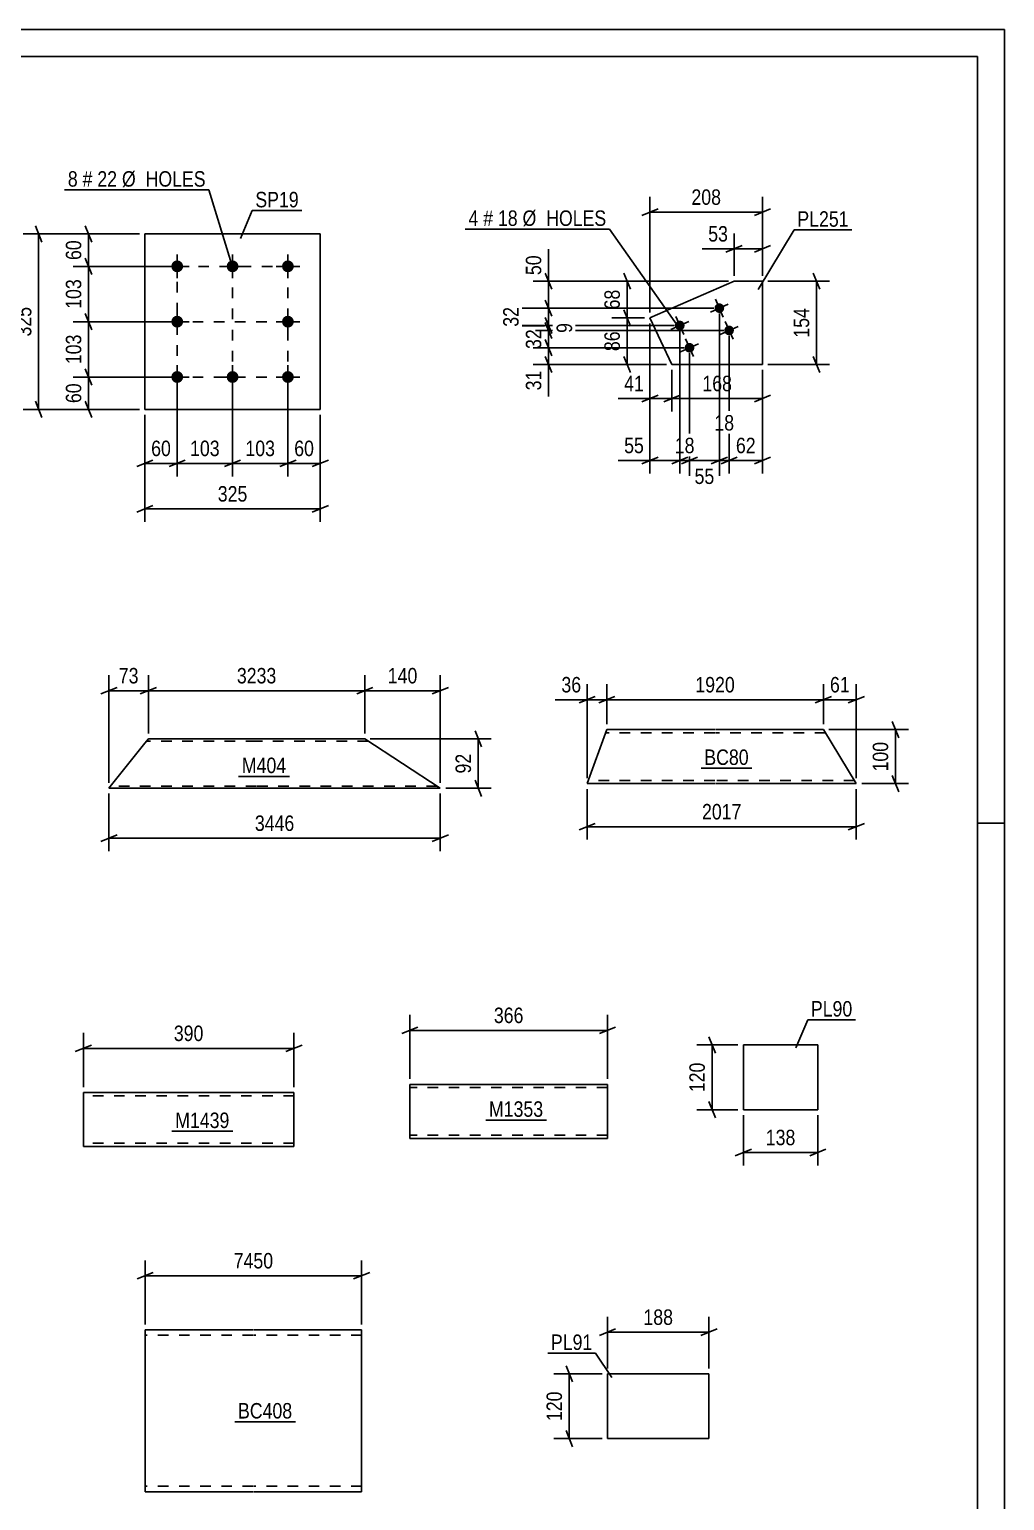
# Model space of a CAD drawing. Header units: millimetres. Extents: x 0 to 841, y 0 to 594.
# Drawn here: x 660.4 to 841, y 321.5 to 594 of the extents above; entities that cross this region are included whole.
import ezdxf

# ---------------------------------------------------------------- set-up
doc = ezdxf.new("R2010")
doc.units = ezdxf.units.MM
doc.linetypes.add('DXK_LINE_DOT2', pattern=[3.9198, 1.9599, -1.9599])
doc.styles.add('Arial Narrow', font='ARIALN.TTF', dxfattribs={"height": 0.2})

# ---------------------------------------------------------------- blocks, each defined once
blk = doc.blocks.new('Unknown-761548639-1132')
at = {"color": 5, "linetype": 'Continuous'}
for p, q in [((841, 594), (0, 594)), ((841, 0), (841, 594)), ((836, 589), (5, 589)), ((836, 5), (836, 589)), ((841, 447), (836, 447))]:
    blk.add_line(p, q, dxfattribs=at)
blk = doc.blocks.new('Part-761548639-21619 - 21618')
at = {"color": 2, "linetype": 'Continuous'}
for p, q in [((763.7, 454.31), (767.34, 464.31)), ((787.34, 464.31), (767.34, 464.31)), ((807.44, 464.31), (787.44, 464.31)), ((813.54, 454.31), (807.44, 464.31)), ((763.7, 454.31), (787.34, 454.31)), ((787.44, 454.31), (813.54, 454.31))]:
    blk.add_line(p, q, dxfattribs=at)
at = {"color": 7, "linetype": 'DXK_LINE_DOT2'}
for p, q in [((787.34, 463.71), (767.12, 463.71)), ((807.81, 463.71), (787.44, 463.71)), ((787.34, 454.91), (763.92, 454.91)), ((813.17, 454.91), (787.44, 454.91))]:
    blk.add_line(p, q, dxfattribs=at)
blk = doc.blocks.new('Part-761548639-13743 - 13742')
at = {"color": 2, "linetype": 'Continuous'}
for p, q in [((714.26, 556.12), (681.76, 556.12)), ((681.76, 556.12), (681.76, 523.62)), ((714.26, 523.62), (714.26, 556.12)), ((681.76, 523.62), (714.26, 523.62))]:
    blk.add_line(p, q, dxfattribs=at)
blk = doc.blocks.new('Bolt-761548639-13744 - 13742')
at = {"linetype": 'Continuous'}
for points in [[(687.76, 551.22, -1), (687.76, 549.02, -1)], [(698.01, 551.22, -1), (698.01, 549.02, -1)], [(708.26, 551.22, -1), (708.26, 549.02, -1)], [(687.76, 540.97, -1), (687.76, 538.77, -1)], [(708.26, 540.97, -1), (708.26, 538.77, -1)], [(687.76, 530.72, -1), (687.76, 528.52, -1)], [(698.01, 530.72, -1), (698.01, 528.52, -1)], [(708.26, 530.72, -1), (708.26, 528.52, -1)]]:
    blk.add_hatch(color=1, dxfattribs=at).paths.add_polyline_path(points)
at = {"color": 1, "linetype": 'Continuous'}
for p, q in [((687.76, 552.32), (687.76, 547.92)), ((698.01, 552.32), (698.01, 547.92)), ((708.26, 552.32), (708.26, 547.92)), ((685.56, 550.12), (689.96, 550.12)), ((695.81, 550.12), (700.21, 550.12)), ((706.06, 550.12), (710.46, 550.12)), ((685.56, 539.87), (689.96, 539.87)), ((687.76, 542.07), (687.76, 537.67)), ((706.06, 539.87), (710.46, 539.87)), ((708.26, 542.07), (708.26, 537.67)), ((687.76, 531.82), (687.76, 527.42)), ((698.01, 531.82), (698.01, 527.42)), ((708.26, 531.82), (708.26, 527.42)), ((685.56, 529.62), (689.96, 529.62)), ((695.81, 529.62), (700.21, 529.62)), ((706.06, 529.62), (710.46, 529.62))]:
    blk.add_line(p, q, dxfattribs=at)
blk = doc.blocks.new('Part-761548639-13752 - 13751')
at = {"color": 2, "linetype": 'Continuous'}
for p, q in [((767.46, 344.99), (767.46, 332.99)), ((786.24, 344.99), (767.46, 344.99)), ((786.24, 332.99), (786.24, 344.99)), ((767.46, 332.99), (786.24, 332.99))]:
    blk.add_line(p, q, dxfattribs=at)
blk = doc.blocks.new('Part-761548639-13760 - 13759')
at = {"color": 2, "linetype": 'Continuous'}
for p, q in [((806.41, 405.91), (792.62, 405.91)), ((792.62, 405.91), (792.62, 393.91)), ((806.41, 393.91), (806.41, 405.91)), ((792.62, 393.91), (806.41, 393.91))]:
    blk.add_line(p, q, dxfattribs=at)
blk = doc.blocks.new('Part-761548639-13835 - 13834')
at = {"color": 2, "linetype": 'Continuous'}
for p, q in [((730.84, 398.61), (730.84, 397.41)), ((767.45, 398.61), (730.84, 398.61)), ((767.45, 398.61), (767.45, 398.52)), ((767.45, 398.52), (767.45, 397.41)), ((730.84, 389.81), (730.84, 397.41)), ((767.45, 397.41), (767.45, 389.81)), ((730.84, 388.7), (730.84, 389.81)), ((767.45, 388.61), (767.45, 389.81)), ((730.84, 388.61), (730.84, 388.7)), ((730.84, 388.61), (767.45, 388.61))]:
    blk.add_line(p, q, dxfattribs=at)
at = {"color": 7, "linetype": 'DXK_LINE_DOT2'}
for p, q in [((767.45, 398.01), (730.84, 398.01)), ((767.45, 398.26), (767.45, 397.41)), ((730.84, 389.81), (730.84, 388.96)), ((730.84, 389.21), (730.84, 389.25)), ((767.45, 389.21), (730.84, 389.21)), ((730.84, 388.61), (730.84, 388.61)), ((767.45, 389.25), (767.45, 389.58)), ((767.45, 389.21), (767.45, 389.25)), ((767.45, 389.21), (767.45, 389.25))]:
    blk.add_line(p, q, dxfattribs=at)
blk = doc.blocks.new('Part-761548639-13851 - 13850')
at = {"color": 2, "linetype": 'Continuous'}
for p, q in [((670.38, 397.1), (670.38, 387.19)), ((709.38, 397.1), (670.38, 397.1)), ((709.38, 388.3), (709.38, 397.1)), ((670.38, 387.19), (670.38, 387.1)), ((670.38, 387.1), (709.38, 387.1)), ((709.38, 387.1), (709.38, 388.3))]:
    blk.add_line(p, q, dxfattribs=at)
at = {"color": 7, "linetype": 'DXK_LINE_DOT2'}
for p, q in [((709.38, 396.5), (670.38, 396.5)), ((709.38, 396.5), (709.38, 396.45)), ((709.38, 396.45), (709.38, 396.5)), ((709.38, 396.36), (709.38, 396.45)), ((709.38, 396.45), (709.38, 396.36)), ((670.38, 387.7), (670.38, 387.75)), ((709.38, 387.7), (670.38, 387.7)), ((709.38, 387.75), (709.38, 388.07)), ((709.38, 387.7), (709.38, 387.75))]:
    blk.add_line(p, q, dxfattribs=at)
blk = doc.blocks.new('Part-761548639-13871 - 13870')
at = {"color": 2, "linetype": 'Continuous'}
for p, q in [((681.82, 325.16), (681.82, 353.16)), ((681.82, 353.16), (701.82, 353.16)), ((701.92, 353.16), (721.92, 353.16)), ((721.92, 353.16), (721.92, 351.16)), ((721.92, 351.16), (721.92, 323.16)), ((681.82, 323.16), (681.82, 325.16)), ((701.82, 323.16), (681.82, 323.16)), ((721.92, 323.16), (701.92, 323.16))]:
    blk.add_line(p, q, dxfattribs=at)
at = {"color": 7, "linetype": 'DXK_LINE_DOT2'}
for p, q in [((701.82, 352.16), (681.82, 352.16)), ((721.92, 352.16), (701.92, 352.16)), ((681.82, 323.31), (681.82, 325.16)), ((681.82, 324.16), (681.82, 324.23)), ((701.82, 324.16), (681.82, 324.16)), ((721.92, 324.16), (701.92, 324.16)), ((721.92, 324.16), (721.92, 324.23))]:
    blk.add_line(p, q, dxfattribs=at)
blk = doc.blocks.new('Part-761548639-13880 - 13879')
at = {"color": 2, "linetype": 'Continuous'}
for p, q in [((790.89, 547.38), (775.32, 540.56)), ((796.16, 547.38), (790.89, 547.38)), ((796.16, 531.93), (796.16, 547.38)), ((779.39, 531.93), (775.32, 540.56)), ((796.16, 531.93), (779.39, 531.93))]:
    blk.add_line(p, q, dxfattribs=at)
blk = doc.blocks.new('Bolt-761548639-13881 - 13879')
at = {"linetype": 'Continuous'}
for points in [[(789, 542.73, -1), (787.35, 542.01, -1)], [(781.67, 539.52, -1), (780.02, 538.8, -1)], [(790.8, 538.61, -1), (789.15, 537.88, -1)], [(783.47, 535.4, -1), (781.82, 534.67, -1)]]:
    blk.add_hatch(color=1, dxfattribs=at).paths.add_polyline_path(points)
at = {"color": 1, "linetype": 'Continuous'}
for p, q in [((786.52, 541.64), (789.82, 543.09)), ((787.45, 544.02), (788.89, 540.72)), ((779.2, 538.44), (782.49, 539.88)), ((780.12, 540.81), (781.57, 537.51)), ((789.26, 539.89), (790.7, 536.6)), ((788.33, 537.52), (791.63, 538.97)), ((781, 534.31), (784.3, 535.76)), ((781.93, 536.68), (783.37, 533.39))]:
    blk.add_line(p, q, dxfattribs=at)
blk = doc.blocks.new('Part-761548639-21603 - 21602')
at = {"color": 2, "linetype": 'Continuous'}
for p, q in [((681.78, 461.8), (675.11, 453.45)), ((682.42, 462.6), (681.78, 461.8)), ((682.42, 462.6), (702.42, 462.6)), ((702.52, 462.6), (722.52, 462.6)), ((736.49, 453.45), (722.52, 462.6)), ((675.11, 453.45), (702.42, 453.45)), ((702.52, 453.45), (736.49, 453.45))]:
    blk.add_line(p, q, dxfattribs=at)
at = {"color": 7, "linetype": 'DXK_LINE_DOT2'}
for p, q in [((702.42, 462.2), (682.1, 462.2)), ((682.37, 462.53), (682.23, 462.36)), ((682.42, 462.6), (682.37, 462.53)), ((723.13, 462.2), (702.52, 462.2)), ((702.42, 453.85), (675.43, 453.85)), ((735.88, 453.85), (702.52, 453.85))]:
    blk.add_line(p, q, dxfattribs=at)
blk = doc.blocks.new('Rectangle-761548639-20942 - 13742')
at = {"color": 1, "linetype": 'DXK_LINE_DOT2'}
blk.add_lwpolyline([(687.76, 550.12), (708.26, 550.12), (708.26, 529.62), (687.76, 529.62), (687.76, 550.12)], close=True, dxfattribs=at)
blk = doc.blocks.new('Line-761548639-20952 - 13742')
at = {"color": 1, "linetype": 'DXK_LINE_DOT2'}
blk.add_line((698.01, 550.12), (698.01, 529.62), dxfattribs=at)
blk = doc.blocks.new('Line-761548639-20959 - 13742')
at = {"color": 1, "linetype": 'DXK_LINE_DOT2'}
blk.add_line((708.26, 539.87), (687.76, 539.87), dxfattribs=at)
blk = doc.blocks.new('StraightDimension-761548639-21825 - 21618')
at = {"color": 7, "linetype": 'Continuous'}
for p, q in [((807.44, 465.31), (807.44, 472.7)), ((813.54, 455.31), (813.54, 472.7)), ((805.94, 469.25), (808.94, 470.45)), ((807.44, 469.85), (813.54, 469.85)), ((815.04, 470.45), (812.04, 469.25))]:
    blk.add_line(p, q, dxfattribs=at)
at = {"color": 0}
blk.add_wipeout([(812.92, 470.6), (812.92, 474.8), (808.06, 474.8), (808.06, 470.6)], dxfattribs=at)
at = {"color": 3, "style": 'Arial Narrow'}
blk.add_text('61', height=2.863, dxfattribs=at).set_placement((808.66, 471.2))
blk = doc.blocks.new('StraightDimension-761548639-21906 - 21618')
at = {"color": 7, "linetype": 'Continuous'}
for p, q in [((763.7, 453.31), (763.7, 443.93)), ((813.54, 453.31), (813.54, 443.93)), ((765.2, 446.93), (762.2, 445.73)), ((812.04, 445.73), (815.04, 446.93)), ((763.7, 446.33), (813.54, 446.33))]:
    blk.add_line(p, q, dxfattribs=at)
at = {"color": 0}
blk.add_wipeout([(792.88, 447.08), (792.88, 451.28), (784.36, 451.28), (784.36, 447.08)], dxfattribs=at)
at = {"color": 3, "style": 'Arial Narrow'}
blk.add_text('2017', height=2.863, dxfattribs=at).set_placement((784.96, 447.68))
blk = doc.blocks.new('StraightDimension-761548639-21826 - 21618')
at = {"color": 7, "linetype": 'Continuous'}
for p, q in [((767.34, 465.31), (767.34, 472.7)), ((807.44, 465.31), (807.44, 472.7)), ((768.84, 470.45), (765.84, 469.25)), ((767.34, 469.85), (807.44, 469.85)), ((805.94, 469.25), (808.94, 470.45))]:
    blk.add_line(p, q, dxfattribs=at)
at = {"color": 0}
blk.add_wipeout([(791.65, 470.6), (791.65, 474.8), (783.13, 474.8), (783.13, 470.6)], dxfattribs=at)
at = {"color": 3, "style": 'Arial Narrow'}
blk.add_text('1920', height=2.863, dxfattribs=at).set_placement((783.73, 471.2))
blk = doc.blocks.new('StraightDimension-761548639-21827 - 21618')
at = {"color": 7, "linetype": 'Continuous'}
for p, q in [((763.7, 455.31), (763.7, 472.7)), ((767.34, 465.31), (767.34, 472.7)), ((762.2, 469.25), (765.2, 470.45)), ((763.7, 469.85), (767.34, 469.85)), ((768.84, 470.45), (765.84, 469.25))]:
    blk.add_line(p, q, dxfattribs=at)
at = {"color": 0}
blk.add_wipeout([(763.18, 470.6), (763.18, 474.8), (758.32, 474.8), (758.32, 470.6)], dxfattribs=at)
at = {"color": 7, "linetype": 'Continuous'}
blk.add_line((763.7, 469.85), (757.79, 469.85), dxfattribs=at)
blk.add_line((763.7, 469.85), (757.79, 469.85), dxfattribs=at)
at = {"color": 3, "style": 'Arial Narrow'}
blk.add_text('36', height=2.863, dxfattribs=at).set_placement((758.92, 471.2))
blk = doc.blocks.new('StraightDimension-761548639-21927 - 21618')
at = {"color": 7, "linetype": 'Continuous'}
for p, q in [((808.44, 464.31), (823.19, 464.31)), ((820.19, 465.81), (821.39, 462.81)), ((820.79, 454.31), (820.79, 464.31)), ((821.39, 452.81), (820.19, 455.81)), ((814.54, 454.31), (823.19, 454.31))]:
    blk.add_line(p, q, dxfattribs=at)
at = {"color": 0}
blk.add_wipeout([(820.04, 462.65), (815.84, 462.65), (815.84, 455.96), (820.04, 455.96)], dxfattribs=at)
at = {"color": 3, "style": 'Arial Narrow'}
blk.add_text('100', height=2.863, rotation=90.0002, dxfattribs=at).set_placement((819.44, 456.56))
blk = doc.blocks.new('StraightDimension-761548639-14058 - 13742')
at = {"color": 7, "linetype": 'Continuous'}
for p, q in [((686.76, 529.62), (668.49, 529.62)), ((670.74, 531.12), (671.94, 528.12)), ((671.34, 523.62), (671.34, 529.62)), ((680.76, 523.62), (668.49, 523.62)), ((671.94, 522.12), (670.74, 525.12))]:
    blk.add_line(p, q, dxfattribs=at)
at = {"color": 0}
blk.add_wipeout([(670.59, 529.04), (666.39, 529.04), (666.39, 524.19), (670.59, 524.19)], dxfattribs=at)
at = {"color": 3, "style": 'Arial Narrow'}
blk.add_text('60', height=2.863, rotation=90.0002, dxfattribs=at).set_placement((669.99, 524.79))
blk = doc.blocks.new('StraightDimension-761548639-14076 - 13742')
at = {"color": 7, "linetype": 'Continuous'}
for p, q in [((698.01, 528.62), (698.01, 511.22)), ((708.26, 528.62), (708.26, 511.22)), ((696.51, 513.02), (699.51, 514.22)), ((698.01, 513.62), (708.26, 513.62)), ((709.76, 514.22), (706.76, 513.02))]:
    blk.add_line(p, q, dxfattribs=at)
at = {"color": 0}
blk.add_wipeout([(706.48, 514.37), (706.48, 518.57), (699.79, 518.57), (699.79, 514.37)], dxfattribs=at)
at = {"color": 3, "style": 'Arial Narrow'}
blk.add_text('103', height=2.863, dxfattribs=at).set_placement((700.39, 514.97))
blk = doc.blocks.new('StraightDimension-761548639-14055 - 13742')
at = {"color": 7, "linetype": 'Continuous'}
for p, q in [((680.76, 556.12), (668.49, 556.12)), ((670.74, 557.62), (671.94, 554.62)), ((671.34, 550.12), (671.34, 556.12)), ((671.94, 548.62), (670.74, 551.62)), ((686.76, 550.12), (668.49, 550.12))]:
    blk.add_line(p, q, dxfattribs=at)
at = {"color": 0}
blk.add_wipeout([(670.59, 555.54), (666.39, 555.54), (666.39, 550.69), (670.59, 550.69)], dxfattribs=at)
at = {"color": 3, "style": 'Arial Narrow'}
blk.add_text('60', height=2.863, rotation=90.0002, dxfattribs=at).set_placement((669.99, 551.29))
blk = doc.blocks.new('StraightDimension-761548639-14056 - 13742')
at = {"color": 7, "linetype": 'Continuous'}
for p, q in [((670.74, 551.62), (671.94, 548.62)), ((686.76, 550.12), (668.49, 550.12)), ((671.34, 539.87), (671.34, 550.12)), ((686.76, 539.87), (668.49, 539.87)), ((671.94, 538.37), (670.74, 541.37))]:
    blk.add_line(p, q, dxfattribs=at)
at = {"color": 0}
blk.add_wipeout([(670.59, 548.33), (666.39, 548.33), (666.39, 541.65), (670.59, 541.65)], dxfattribs=at)
at = {"color": 3, "style": 'Arial Narrow'}
blk.add_text('103', height=2.863, rotation=90.0002, dxfattribs=at).set_placement((669.99, 542.25))
blk = doc.blocks.new('StraightDimension-761548639-14057 - 13742')
at = {"color": 7, "linetype": 'Continuous'}
for p, q in [((686.76, 539.87), (668.49, 539.87)), ((670.74, 541.37), (671.94, 538.37)), ((671.34, 529.62), (671.34, 539.87)), ((686.76, 529.62), (668.49, 529.62)), ((671.94, 528.12), (670.74, 531.12))]:
    blk.add_line(p, q, dxfattribs=at)
at = {"color": 0}
blk.add_wipeout([(670.59, 538.08), (666.39, 538.08), (666.39, 531.4), (670.59, 531.4)], dxfattribs=at)
at = {"color": 3, "style": 'Arial Narrow'}
blk.add_text('103', height=2.863, rotation=90.0002, dxfattribs=at).set_placement((669.99, 532))
blk = doc.blocks.new('StraightDimension-761548639-14071 - 13742')
at = {"color": 7, "linetype": 'Continuous'}
for p, q in [((680.76, 556.12), (659.24, 556.12)), ((662.69, 554.62), (661.49, 557.62)), ((662.09, 523.62), (662.09, 556.12)), ((680.76, 523.62), (659.24, 523.62)), ((661.49, 525.12), (662.69, 522.12))]:
    blk.add_line(p, q, dxfattribs=at)
at = {"color": 0}
blk.add_wipeout([(661.34, 543.21), (657.14, 543.21), (657.14, 536.52), (661.34, 536.52)], dxfattribs=at)
at = {"color": 3, "style": 'Arial Narrow'}
blk.add_text('325', height=2.863, rotation=90.0002, dxfattribs=at).set_placement((660.74, 537.12))
blk = doc.blocks.new('StraightDimension-761548639-14075 - 13742')
at = {"color": 7, "linetype": 'Continuous'}
for p, q in [((708.26, 528.62), (708.26, 511.22)), ((714.26, 522.62), (714.26, 511.22)), ((706.76, 513.02), (709.76, 514.22)), ((708.26, 513.62), (714.26, 513.62)), ((715.76, 514.22), (712.76, 513.02))]:
    blk.add_line(p, q, dxfattribs=at)
at = {"color": 0}
blk.add_wipeout([(713.69, 514.37), (713.69, 518.57), (708.83, 518.57), (708.83, 514.37)], dxfattribs=at)
at = {"color": 3, "style": 'Arial Narrow'}
blk.add_text('60', height=2.863, dxfattribs=at).set_placement((709.43, 514.97))
blk = doc.blocks.new('StraightDimension-761548639-14077 - 13742')
at = {"color": 7, "linetype": 'Continuous'}
for p, q in [((687.76, 528.62), (687.76, 511.22)), ((698.01, 528.62), (698.01, 511.22)), ((686.26, 513.02), (689.26, 514.22)), ((687.76, 513.62), (698.01, 513.62)), ((699.51, 514.22), (696.51, 513.02))]:
    blk.add_line(p, q, dxfattribs=at)
at = {"color": 0}
blk.add_wipeout([(696.23, 514.37), (696.23, 518.57), (689.54, 518.57), (689.54, 514.37)], dxfattribs=at)
at = {"color": 3, "style": 'Arial Narrow'}
blk.add_text('103', height=2.863, dxfattribs=at).set_placement((690.14, 514.97))
blk = doc.blocks.new('StraightDimension-761548639-14078 - 13742')
at = {"color": 7, "linetype": 'Continuous'}
for p, q in [((687.76, 528.62), (687.76, 511.22)), ((681.76, 522.62), (681.76, 511.22)), ((680.26, 513.02), (683.26, 514.22)), ((681.76, 513.62), (687.76, 513.62)), ((689.26, 514.22), (686.26, 513.02))]:
    blk.add_line(p, q, dxfattribs=at)
at = {"color": 0}
blk.add_wipeout([(687.19, 514.37), (687.19, 518.57), (682.33, 518.57), (682.33, 514.37)], dxfattribs=at)
at = {"color": 3, "style": 'Arial Narrow'}
blk.add_text('60', height=2.863, dxfattribs=at).set_placement((682.93, 514.97))
blk = doc.blocks.new('StraightDimension-761548639-14091 - 13742')
at = {"color": 7, "linetype": 'Continuous'}
for p, q in [((681.76, 522.62), (681.76, 502.8)), ((714.26, 522.62), (714.26, 502.8)), ((683.26, 505.8), (680.26, 504.6)), ((681.76, 505.2), (714.26, 505.2)), ((712.76, 504.6), (715.76, 505.8))]:
    blk.add_line(p, q, dxfattribs=at)
at = {"color": 0}
blk.add_wipeout([(701.35, 505.95), (701.35, 510.15), (694.67, 510.15), (694.67, 505.95)], dxfattribs=at)
at = {"color": 3, "style": 'Arial Narrow'}
blk.add_text('325', height=2.863, dxfattribs=at).set_placement((695.27, 506.55))
blk = doc.blocks.new('StraightDimension-761548639-14095 - 13751')
at = {"color": 7, "linetype": 'Continuous'}
for p, q in [((759.77, 346.49), (760.97, 343.49)), ((766.46, 344.99), (757.52, 344.99)), ((760.37, 332.99), (760.37, 344.99)), ((766.46, 332.99), (757.52, 332.99)), ((760.97, 331.49), (759.77, 334.49))]:
    blk.add_line(p, q, dxfattribs=at)
at = {"color": 0}
blk.add_wipeout([(759.62, 342.33), (755.42, 342.33), (755.42, 335.64), (759.62, 335.64)], dxfattribs=at)
at = {"color": 3, "style": 'Arial Narrow'}
blk.add_text('120', height=2.863, rotation=90.0002, dxfattribs=at).set_placement((759.02, 336.24))
blk = doc.blocks.new('StraightDimension-761548639-14099 - 13751')
at = {"color": 7, "linetype": 'Continuous'}
for p, q in [((767.46, 345.99), (767.46, 355.56)), ((786.24, 345.99), (786.24, 355.56)), ((768.96, 353.31), (765.96, 352.11)), ((767.46, 352.71), (786.24, 352.71)), ((784.74, 352.11), (787.74, 353.31))]:
    blk.add_line(p, q, dxfattribs=at)
at = {"color": 0}
blk.add_wipeout([(780.19, 353.46), (780.19, 357.66), (773.51, 357.66), (773.51, 353.46)], dxfattribs=at)
at = {"color": 3, "style": 'Arial Narrow'}
blk.add_text('188', height=2.863, dxfattribs=at).set_placement((774.11, 354.06))
blk = doc.blocks.new('StraightDimension-761548639-14103 - 13759')
at = {"color": 7, "linetype": 'Continuous'}
for p, q in [((786.23, 407.41), (787.43, 404.41)), ((791.62, 405.91), (783.98, 405.91)), ((786.83, 393.91), (786.83, 405.91)), ((787.43, 392.41), (786.23, 395.41)), ((791.62, 393.91), (783.98, 393.91))]:
    blk.add_line(p, q, dxfattribs=at)
at = {"color": 0}
blk.add_wipeout([(786.08, 403.25), (781.88, 403.25), (781.88, 396.56), (786.08, 396.56)], dxfattribs=at)
at = {"color": 3, "style": 'Arial Narrow'}
blk.add_text('120', height=2.863, rotation=90.0002, dxfattribs=at).set_placement((785.48, 397.16))
blk = doc.blocks.new('StraightDimension-761548639-14107 - 13759')
at = {"color": 7, "linetype": 'Continuous'}
for p, q in [((792.62, 392.91), (792.62, 383.59)), ((806.41, 392.91), (806.41, 383.59)), ((794.12, 386.59), (791.12, 385.39)), ((792.62, 385.99), (806.41, 385.99)), ((804.91, 385.39), (807.91, 386.59))]:
    blk.add_line(p, q, dxfattribs=at)
at = {"color": 0}
blk.add_wipeout([(802.85, 386.74), (802.85, 390.94), (796.17, 390.94), (796.17, 386.74)], dxfattribs=at)
at = {"color": 3, "style": 'Arial Narrow'}
blk.add_text('138', height=2.863, dxfattribs=at).set_placement((796.77, 387.34))
blk = doc.blocks.new('StraightDimension-761548639-14211 - 13834')
at = {"color": 7, "linetype": 'Continuous'}
for p, q in [((730.84, 399.61), (730.84, 411.46)), ((767.45, 399.61), (767.45, 411.46)), ((732.34, 409.21), (729.34, 408.01)), ((765.95, 408.01), (768.95, 409.21)), ((730.84, 408.61), (767.45, 408.61))]:
    blk.add_line(p, q, dxfattribs=at)
at = {"color": 0}
blk.add_wipeout([(752.49, 409.36), (752.49, 413.56), (745.81, 413.56), (745.81, 409.36)], dxfattribs=at)
at = {"color": 3, "style": 'Arial Narrow'}
blk.add_text('366', height=2.863, dxfattribs=at).set_placement((746.41, 409.96))
blk = doc.blocks.new('StraightDimension-761548639-14251 - 13850')
at = {"color": 7, "linetype": 'Continuous'}
for p, q in [((670.38, 398.1), (670.38, 408.13)), ((709.38, 398.1), (709.38, 408.13)), ((671.88, 405.88), (668.88, 404.68)), ((670.38, 405.28), (709.38, 405.28)), ((707.88, 404.68), (710.88, 405.88))]:
    blk.add_line(p, q, dxfattribs=at)
at = {"color": 0}
blk.add_wipeout([(693.22, 406.03), (693.22, 410.23), (686.53, 410.23), (686.53, 406.03)], dxfattribs=at)
at = {"color": 3, "style": 'Arial Narrow'}
blk.add_text('390', height=2.863, dxfattribs=at).set_placement((687.13, 406.63))
blk = doc.blocks.new('StraightDimension-761548639-14259 - 13870')
at = {"color": 7, "linetype": 'Continuous'}
for p, q in [((681.82, 354.16), (681.82, 366.01)), ((721.92, 354.16), (721.92, 366.01)), ((683.32, 363.76), (680.32, 362.56)), ((681.82, 363.16), (721.92, 363.16)), ((720.42, 362.56), (723.42, 363.76))]:
    blk.add_line(p, q, dxfattribs=at)
at = {"color": 0}
blk.add_wipeout([(706.13, 363.91), (706.13, 368.11), (697.62, 368.11), (697.62, 363.91)], dxfattribs=at)
at = {"color": 3, "style": 'Arial Narrow'}
blk.add_text('7450', height=2.863, dxfattribs=at).set_placement((698.22, 364.51))
blk = doc.blocks.new('StraightDimension-761548639-21065 - 13879')
at = {"color": 7, "linetype": 'Continuous'}
for p, q in [((775.32, 539.56), (775.32, 523.24)), ((779.39, 530.93), (779.39, 523.24)), ((773.82, 525.04), (776.82, 526.24)), ((780.89, 526.24), (777.89, 525.04)), ((775.32, 525.64), (779.39, 525.64))]:
    blk.add_line(p, q, dxfattribs=at)
at = {"color": 0}
blk.add_wipeout([(774.79, 526.39), (774.79, 530.59), (769.94, 530.59), (769.94, 526.39)], dxfattribs=at)
at = {"color": 7, "linetype": 'Continuous'}
blk.add_line((775.32, 525.64), (769.41, 525.64), dxfattribs=at)
blk.add_line((775.32, 525.64), (769.41, 525.64), dxfattribs=at)
at = {"color": 3, "style": 'Arial Narrow'}
blk.add_text('41', height=2.863, dxfattribs=at).set_placement((770.54, 526.99))
blk = doc.blocks.new('StraightDimension-761548639-21001 - 13879')
at = {"color": 7, "linetype": 'Continuous'}
for p, q in [((755.94, 539.74), (757.14, 536.74)), ((788.98, 538.24), (753.69, 538.24)), ((756.54, 535.04), (756.54, 538.24)), ((781.65, 535.04), (753.69, 535.04)), ((757.14, 533.54), (755.94, 536.54))]:
    blk.add_line(p, q, dxfattribs=at)
at = {"color": 0}
blk.add_wipeout([(755.79, 539.07), (751.59, 539.07), (751.59, 534.21), (755.79, 534.21)], dxfattribs=at)
at = {"color": 3, "style": 'Arial Narrow'}
blk.add_text('32', height=2.863, rotation=90.0002, dxfattribs=at).set_placement((755.19, 534.81))
blk = doc.blocks.new('StraightDimension-761548639-14277 - 13879')
at = {"color": 7, "linetype": 'Continuous'}
for p, q in [((790.89, 548.38), (790.89, 556.21)), ((796.16, 548.38), (796.16, 556.21)), ((789.39, 552.76), (792.39, 553.96)), ((790.89, 553.36), (796.16, 553.36)), ((797.66, 553.96), (794.66, 552.76))]:
    blk.add_line(p, q, dxfattribs=at)
at = {"color": 0}
blk.add_wipeout([(790.36, 554.11), (790.36, 558.31), (785.51, 558.31), (785.51, 554.11)], dxfattribs=at)
at = {"color": 7, "linetype": 'Continuous'}
blk.add_line((790.89, 553.36), (784.98, 553.36), dxfattribs=at)
blk.add_line((790.89, 553.36), (784.98, 553.36), dxfattribs=at)
at = {"color": 3, "style": 'Arial Narrow'}
blk.add_text('53', height=2.863, dxfattribs=at).set_placement((786.11, 554.71))
blk = doc.blocks.new('StraightDimension-761548639-14269 - 13879')
at = {"color": 7, "linetype": 'Continuous'}
for p, q in [((806.76, 545.88), (805.56, 548.88)), ((797.16, 547.38), (808.56, 547.38)), ((806.16, 531.93), (806.16, 547.38)), ((797.16, 531.93), (808.56, 531.93)), ((805.56, 533.43), (806.76, 530.43))]:
    blk.add_line(p, q, dxfattribs=at)
at = {"color": 0}
blk.add_wipeout([(805.41, 543), (801.21, 543), (801.21, 536.31), (805.41, 536.31)], dxfattribs=at)
at = {"color": 3, "style": 'Arial Narrow'}
blk.add_text('154', height=2.863, rotation=90.0002, dxfattribs=at).set_placement((804.81, 536.91))
blk = doc.blocks.new('StraightDimension-761548639-14321 - 13879')
at = {"color": 7, "linetype": 'Continuous'}
for p, q in [((775.32, 541.56), (775.32, 563.01)), ((796.16, 548.38), (796.16, 563.01)), ((776.82, 560.76), (773.82, 559.56)), ((775.32, 560.16), (796.16, 560.16)), ((794.66, 559.56), (797.66, 560.76))]:
    blk.add_line(p, q, dxfattribs=at)
at = {"color": 0}
blk.add_wipeout([(789.08, 560.91), (789.08, 565.11), (782.4, 565.11), (782.4, 560.91)], dxfattribs=at)
at = {"color": 3, "style": 'Arial Narrow'}
blk.add_text('208', height=2.863, dxfattribs=at).set_placement((783, 561.51))
blk = doc.blocks.new('StraightDimension-761548639-20977 - 13879')
at = {"color": 7, "linetype": 'Continuous'}
for p, q in [((770.49, 548.88), (771.69, 545.88)), ((789.89, 547.38), (768.24, 547.38)), ((771.09, 540.56), (771.09, 547.38)), ((774.32, 540.56), (768.24, 540.56)), ((771.69, 539.06), (770.49, 542.06))]:
    blk.add_line(p, q, dxfattribs=at)
at = {"color": 0}
blk.add_wipeout([(770.34, 546.4), (766.14, 546.4), (766.14, 541.54), (770.34, 541.54)], dxfattribs=at)
at = {"color": 3, "style": 'Arial Narrow'}
blk.add_text('68', height=2.863, rotation=90.0002, dxfattribs=at).set_placement((769.74, 542.14))
blk = doc.blocks.new('StraightDimension-761548639-20978 - 13879')
at = {"color": 7, "linetype": 'Continuous'}
for p, q in [((774.32, 540.56), (768.24, 540.56)), ((770.49, 542.06), (771.69, 539.06)), ((771.09, 531.93), (771.09, 540.56)), ((778.39, 531.93), (768.24, 531.93)), ((771.69, 530.43), (770.49, 533.43))]:
    blk.add_line(p, q, dxfattribs=at)
at = {"color": 0}
blk.add_wipeout([(770.34, 538.67), (766.14, 538.67), (766.14, 533.82), (770.34, 533.82)], dxfattribs=at)
at = {"color": 3, "style": 'Arial Narrow'}
blk.add_text('86', height=2.863, rotation=90.0002, dxfattribs=at).set_placement((769.74, 534.42))
blk = doc.blocks.new('StraightDimension-761548639-20998 - 13879')
at = {"color": 7, "linetype": 'Continuous'}
for p, q in [((755.94, 548.88), (757.14, 545.88)), ((789.89, 547.38), (753.69, 547.38)), ((756.54, 542.37), (756.54, 547.38)), ((787.17, 542.37), (753.69, 542.37)), ((757.14, 540.87), (755.94, 543.87))]:
    blk.add_line(p, q, dxfattribs=at)
at = {"color": 0}
blk.add_wipeout([(755.79, 552.76), (751.59, 552.76), (751.59, 547.9), (755.79, 547.9)], dxfattribs=at)
at = {"color": 7, "linetype": 'Continuous'}
blk.add_line((756.54, 547.38), (756.54, 553.28), dxfattribs=at)
blk.add_line((756.54, 547.38), (756.54, 553.28), dxfattribs=at)
at = {"color": 3, "style": 'Arial Narrow'}
blk.add_text('50', height=2.863, rotation=90.0002, dxfattribs=at).set_placement((755.19, 548.5))
blk = doc.blocks.new('StraightDimension-761548639-20999 - 13879')
at = {"color": 7, "linetype": 'Continuous'}
for p, q in [((787.17, 542.37), (749.49, 542.37)), ((755.94, 543.87), (757.14, 540.87)), ((756.54, 539.16), (756.54, 542.37)), ((757.14, 537.66), (755.94, 540.66)), ((779.84, 539.16), (749.49, 539.16))]:
    blk.add_line(p, q, dxfattribs=at)
at = {"color": 0}
blk.add_wipeout([(751.59, 543.19), (747.39, 543.19), (747.39, 538.33), (751.59, 538.33)], dxfattribs=at)
at = {"color": 3, "style": 'Arial Narrow'}
blk.add_text('32', height=2.863, rotation=90.0002, dxfattribs=at).set_placement((750.99, 538.93))
blk = doc.blocks.new('StraightDimension-761548639-21064 - 13879')
at = {"color": 7, "linetype": 'Continuous'}
for p, q in [((779.39, 530.93), (779.39, 523.24)), ((796.16, 530.93), (796.16, 523.24)), ((780.89, 526.24), (777.89, 525.04)), ((794.66, 525.04), (797.66, 526.24)), ((779.39, 525.64), (796.16, 525.64))]:
    blk.add_line(p, q, dxfattribs=at)
at = {"color": 0}
blk.add_wipeout([(791.11, 526.39), (791.11, 530.59), (784.43, 530.59), (784.43, 526.39)], dxfattribs=at)
at = {"color": 3, "style": 'Arial Narrow'}
blk.add_text('168', height=2.863, dxfattribs=at).set_placement((785.03, 526.99))
blk = doc.blocks.new('StraightDimension-761548639-21000 - 13879')
at = {"color": 7, "linetype": 'Continuous'}
for p, q in [((755.94, 540.66), (757.14, 537.66)), ((757.14, 536.74), (755.94, 539.74)), ((779.84, 539.16), (754.14, 539.16)), ((788.98, 538.24), (754.14, 538.24)), ((756.54, 538.24), (756.54, 539.16))]:
    blk.add_line(p, q, dxfattribs=at)
at = {"color": 0}
blk.add_wipeout([(761.49, 540.22), (757.29, 540.22), (757.29, 537.19), (761.49, 537.19)], dxfattribs=at)
at = {"color": 3, "style": 'Arial Narrow'}
blk.add_text('9', height=2.86, rotation=90.0002, dxfattribs=at).set_placement((760.89, 537.79))
blk = doc.blocks.new('StraightDimension-761548639-21002 - 13879')
at = {"color": 7, "linetype": 'Continuous'}
for p, q in [((781.65, 535.04), (753.69, 535.04)), ((755.94, 536.54), (757.14, 533.54)), ((756.54, 531.93), (756.54, 535.04)), ((778.39, 531.93), (753.69, 531.93)), ((757.14, 530.43), (755.94, 533.43))]:
    blk.add_line(p, q, dxfattribs=at)
at = {"color": 0}
blk.add_wipeout([(755.79, 531.41), (751.59, 531.41), (751.59, 526.55), (755.79, 526.55)], dxfattribs=at)
at = {"color": 7, "linetype": 'Continuous'}
blk.add_line((756.54, 531.93), (756.54, 526.03), dxfattribs=at)
blk.add_line((756.54, 531.93), (756.54, 526.03), dxfattribs=at)
at = {"color": 3, "style": 'Arial Narrow'}
blk.add_text('31', height=2.863, rotation=90.0002, dxfattribs=at).set_placement((755.19, 527.15))
blk = doc.blocks.new('StraightDimension-761548639-21083 - 13879')
at = {"color": 7, "linetype": 'Continuous'}
for p, q in [((789.98, 537.24), (789.98, 511.76)), ((796.16, 530.93), (796.16, 511.76)), ((788.48, 513.56), (791.48, 514.76)), ((789.98, 514.16), (796.16, 514.16)), ((797.66, 514.76), (794.66, 513.56))]:
    blk.add_line(p, q, dxfattribs=at)
at = {"color": 0}
blk.add_wipeout([(795.5, 514.91), (795.5, 519.11), (790.64, 519.11), (790.64, 514.91)], dxfattribs=at)
at = {"color": 3, "style": 'Arial Narrow'}
blk.add_text('62', height=2.863, dxfattribs=at).set_placement((791.24, 515.51))
blk = doc.blocks.new('StraightDimension-761548639-21084 - 13879')
at = {"color": 7, "linetype": 'Continuous'}
for p, q in [((788.17, 541.37), (788.17, 511.76)), ((789.98, 537.24), (789.98, 511.76)), ((786.67, 513.56), (789.67, 514.76)), ((788.17, 514.16), (789.98, 514.16)), ((791.48, 514.76), (788.48, 513.56))]:
    blk.add_line(p, q, dxfattribs=at)
at = {"color": 0}
blk.add_wipeout([(791.5, 519.11), (791.5, 523.31), (786.65, 523.31), (786.65, 519.11)], dxfattribs=at)
at = {"color": 3, "style": 'Arial Narrow'}
blk.add_text('18', height=2.863, dxfattribs=at).set_placement((787.25, 519.71))
blk = doc.blocks.new('StraightDimension-761548639-21085 - 13879')
at = {"color": 7, "linetype": 'Continuous'}
for p, q in [((788.17, 541.37), (788.17, 511.31)), ((782.65, 534.04), (782.65, 511.31)), ((781.15, 513.56), (784.15, 514.76)), ((782.65, 514.16), (788.17, 514.16)), ((789.67, 514.76), (786.67, 513.56))]:
    blk.add_line(p, q, dxfattribs=at)
at = {"color": 0}
blk.add_wipeout([(787.84, 509.21), (787.84, 513.41), (782.98, 513.41), (782.98, 509.21)], dxfattribs=at)
at = {"color": 3, "style": 'Arial Narrow'}
blk.add_text('55', height=2.863, dxfattribs=at).set_placement((783.58, 509.81))
blk = doc.blocks.new('StraightDimension-761548639-21086 - 13879')
at = {"color": 7, "linetype": 'Continuous'}
for p, q in [((780.84, 538.16), (780.84, 511.76)), ((782.65, 534.04), (782.65, 511.76)), ((779.34, 513.56), (782.34, 514.76)), ((780.84, 514.16), (782.65, 514.16)), ((784.15, 514.76), (781.15, 513.56))]:
    blk.add_line(p, q, dxfattribs=at)
at = {"color": 0}
blk.add_wipeout([(784.17, 514.91), (784.17, 519.11), (779.32, 519.11), (779.32, 514.91)], dxfattribs=at)
at = {"color": 3, "style": 'Arial Narrow'}
blk.add_text('18', height=2.863, dxfattribs=at).set_placement((779.92, 515.51))
blk = doc.blocks.new('StraightDimension-761548639-21087 - 13879')
at = {"color": 7, "linetype": 'Continuous'}
for p, q in [((775.32, 539.56), (775.32, 511.76)), ((780.84, 538.16), (780.84, 511.76)), ((773.82, 513.56), (776.82, 514.76)), ((775.32, 514.16), (780.84, 514.16)), ((782.34, 514.76), (779.34, 513.56))]:
    blk.add_line(p, q, dxfattribs=at)
at = {"color": 0}
blk.add_wipeout([(774.79, 514.91), (774.79, 519.11), (769.94, 519.11), (769.94, 514.91)], dxfattribs=at)
at = {"color": 7, "linetype": 'Continuous'}
blk.add_line((775.32, 514.16), (769.41, 514.16), dxfattribs=at)
blk.add_line((775.32, 514.16), (769.41, 514.16), dxfattribs=at)
at = {"color": 3, "style": 'Arial Narrow'}
blk.add_text('55', height=2.863, dxfattribs=at).set_placement((770.54, 515.51))
blk = doc.blocks.new('StraightDimension-761548639-21681 - 21602')
at = {"color": 7, "linetype": 'Continuous'}
for p, q in [((675.11, 454.45), (675.11, 474.37)), ((682.42, 463.6), (682.42, 474.37)), ((673.61, 470.92), (676.61, 472.12)), ((675.11, 471.52), (682.42, 471.52)), ((683.92, 472.12), (680.92, 470.92))]:
    blk.add_line(p, q, dxfattribs=at)
at = {"color": 0}
blk.add_wipeout([(681.19, 472.27), (681.19, 476.47), (676.34, 476.47), (676.34, 472.27)], dxfattribs=at)
at = {"color": 3, "style": 'Arial Narrow'}
blk.add_text('73', height=2.863, dxfattribs=at).set_placement((676.94, 472.87))
blk = doc.blocks.new('StraightDimension-761548639-21743 - 21602')
at = {"color": 7, "linetype": 'Continuous'}
for p, q in [((742.92, 464.1), (744.12, 461.1)), ((723.52, 462.6), (745.92, 462.6)), ((743.52, 453.45), (743.52, 462.6)), ((737.49, 453.45), (745.92, 453.45)), ((744.12, 451.95), (742.92, 454.95))]:
    blk.add_line(p, q, dxfattribs=at)
at = {"color": 0}
blk.add_wipeout([(742.77, 460.45), (738.57, 460.45), (738.57, 455.59), (742.77, 455.59)], dxfattribs=at)
at = {"color": 3, "style": 'Arial Narrow'}
blk.add_text('92', height=2.863, rotation=90.0002, dxfattribs=at).set_placement((742.17, 456.19))
blk = doc.blocks.new('StraightDimension-761548639-21719 - 21602')
at = {"color": 7, "linetype": 'Continuous'}
for p, q in [((675.11, 452.45), (675.11, 441.8)), ((736.49, 452.45), (736.49, 441.8)), ((676.61, 444.8), (673.61, 443.6)), ((675.11, 444.2), (736.49, 444.2)), ((734.99, 443.6), (737.99, 444.8))]:
    blk.add_line(p, q, dxfattribs=at)
at = {"color": 0}
blk.add_wipeout([(710.06, 444.95), (710.06, 449.15), (701.54, 449.15), (701.54, 444.95)], dxfattribs=at)
at = {"color": 3, "style": 'Arial Narrow'}
blk.add_text('3446', height=2.863, dxfattribs=at).set_placement((702.14, 445.55))
blk = doc.blocks.new('StraightDimension-761548639-21679 - 21602')
at = {"color": 7, "linetype": 'Continuous'}
for p, q in [((722.52, 463.6), (722.52, 474.37)), ((736.49, 454.45), (736.49, 474.37)), ((724.02, 472.12), (721.02, 470.92)), ((722.52, 471.52), (736.49, 471.52)), ((734.99, 470.92), (737.99, 472.12))]:
    blk.add_line(p, q, dxfattribs=at)
at = {"color": 0}
blk.add_wipeout([(732.85, 472.27), (732.85, 476.47), (726.16, 476.47), (726.16, 472.27)], dxfattribs=at)
at = {"color": 3, "style": 'Arial Narrow'}
blk.add_text('140', height=2.863, dxfattribs=at).set_placement((726.76, 472.87))
blk = doc.blocks.new('StraightDimension-761548639-21680 - 21602')
at = {"color": 7, "linetype": 'Continuous'}
for p, q in [((682.42, 463.6), (682.42, 474.37)), ((722.52, 463.6), (722.52, 474.37)), ((683.92, 472.12), (680.92, 470.92)), ((682.42, 471.52), (722.52, 471.52)), ((721.02, 470.92), (724.02, 472.12))]:
    blk.add_line(p, q, dxfattribs=at)
at = {"color": 0}
blk.add_wipeout([(706.73, 472.27), (706.73, 476.47), (698.21, 476.47), (698.21, 472.27)], dxfattribs=at)
at = {"color": 3, "style": 'Arial Narrow'}
blk.add_text('3233', height=2.863, dxfattribs=at).set_placement((698.81, 472.87))
blk = doc.blocks.new('Mark-761548639-21916 - 21618')
at = {"color": 0}
blk.add_wipeout([(793.61, 457.77), (793.61, 460.77), (785.39, 460.77), (785.39, 457.77)], dxfattribs=at)
blk.add_wipeout([(793.61, 457.77), (793.61, 460.77), (785.39, 460.77), (785.39, 457.77)], dxfattribs=at)
at = {"color": 30, "linetype": 'Continuous'}
blk.add_line((784.79, 457.17), (794.21, 457.17), dxfattribs=at)
at = {"color": 3, "style": 'Arial Narrow'}
blk.add_text('BC80', height=2.863, dxfattribs=at).set_placement((785.39, 457.77))
blk = doc.blocks.new('Mark-761548639-14354 - 13742')
at = {"color": 0}
blk.add_wipeout([(710.26, 561.05), (710.26, 564.05), (702.23, 564.05), (702.23, 561.05)], dxfattribs=at)
blk.add_wipeout([(710.26, 561.05), (710.26, 564.05), (702.23, 564.05), (702.23, 561.05)], dxfattribs=at)
at = {"color": 30, "linetype": 'Continuous'}
for p, q in [((699.51, 555.27), (701.63, 560.45)), ((701.63, 560.45), (710.86, 560.45))]:
    blk.add_line(p, q, dxfattribs=at)
at = {"color": 3, "style": 'Arial Narrow'}
blk.add_text('SP19', height=2.863, dxfattribs=at).set_placement((702.23, 561.05))
blk = doc.blocks.new('Mark-761548639-14357 - 13742')
at = {"color": 0}
blk.add_wipeout([(669.33, 564.88), (669.33, 567.88), (667.5, 567.88), (667.5, 564.88)], dxfattribs=at)
blk.add_wipeout([(669.33, 564.88), (669.33, 567.88), (667.5, 567.88), (667.5, 564.88)], dxfattribs=at)
blk.add_wipeout([(672.06, 564.88), (672.06, 567.88), (670.23, 567.88), (670.23, 564.88)], dxfattribs=at)
blk.add_wipeout([(672.06, 564.88), (672.06, 567.88), (670.23, 567.88), (670.23, 564.88)], dxfattribs=at)
at = {"color": 3, "style": 'Arial Narrow'}
blk.add_text('8', height=2.86, dxfattribs=at).set_placement((667.5, 564.88))
at = {"color": 0}
blk.add_wipeout([(676.62, 564.88), (676.62, 567.88), (672.96, 567.88), (672.96, 564.88)], dxfattribs=at)
blk.add_wipeout([(676.62, 564.88), (676.62, 567.88), (672.96, 567.88), (672.96, 564.88)], dxfattribs=at)
at = {"color": 3, "style": 'Arial Narrow'}
blk.add_text('#', height=2.86, dxfattribs=at).set_placement((670.23, 564.88))
at = {"color": 0}
blk.add_wipeout([(693.04, 564.88), (693.04, 567.88), (677.52, 567.88), (677.52, 564.88)], dxfattribs=at)
blk.add_wipeout([(693.04, 564.88), (693.04, 567.88), (677.52, 567.88), (677.52, 564.88)], dxfattribs=at)
at = {"color": 7, "linetype": 'Continuous'}
for p in [(666.9, 564.28), (697.9, 550.39)]:
    blk.add_line(p, (693.64, 564.28), dxfattribs=at)
at = {"color": 3, "style": 'Arial Narrow'}
for s, p in [('22', (672.96, 564.88)), ('Ø  HOLES', (677.52, 564.88))]:
    blk.add_text(s, height=2.863, dxfattribs=at).set_placement(p)
blk = doc.blocks.new('Mark-761548639-14358 - 13751')
at = {"color": 0}
blk.add_wipeout([(764.65, 349.42), (764.65, 352.42), (756.98, 352.42), (756.98, 349.42)], dxfattribs=at)
blk.add_wipeout([(764.65, 349.42), (764.65, 352.42), (756.98, 352.42), (756.98, 349.42)], dxfattribs=at)
at = {"color": 30, "linetype": 'Continuous'}
for p in [(756.38, 348.82), (768.26, 344.34)]:
    blk.add_line(p, (765.25, 348.82), dxfattribs=at)
at = {"color": 3, "style": 'Arial Narrow'}
blk.add_text('PL91', height=2.863, dxfattribs=at).set_placement((756.98, 349.42))
blk = doc.blocks.new('Mark-761548639-14361 - 13759')
at = {"color": 0}
blk.add_wipeout([(812.8, 411.17), (812.8, 414.17), (805.13, 414.17), (805.13, 411.17)], dxfattribs=at)
blk.add_wipeout([(812.8, 411.17), (812.8, 414.17), (805.13, 414.17), (805.13, 411.17)], dxfattribs=at)
at = {"color": 30, "linetype": 'Continuous'}
for p, q in [((802.34, 405.35), (804.53, 410.57)), ((804.53, 410.57), (813.4, 410.57))]:
    blk.add_line(p, q, dxfattribs=at)
at = {"color": 3, "style": 'Arial Narrow'}
blk.add_text('PL90', height=2.863, dxfattribs=at).set_placement((805.13, 411.17))
blk = doc.blocks.new('Mark-761548639-14378 - 13834')
at = {"color": 0}
blk.add_wipeout([(755.55, 392.6), (755.55, 395.6), (745.5, 395.6), (745.5, 392.6)], dxfattribs=at)
blk.add_wipeout([(755.55, 392.6), (755.55, 395.6), (745.5, 395.6), (745.5, 392.6)], dxfattribs=at)
at = {"color": 30, "linetype": 'Continuous'}
blk.add_line((744.9, 392), (756.15, 392), dxfattribs=at)
at = {"color": 3, "style": 'Arial Narrow'}
blk.add_text('M1353', height=2.863, dxfattribs=at).set_placement((745.5, 392.6))
blk = doc.blocks.new('Mark-761548639-14386 - 13850')
at = {"color": 0}
blk.add_wipeout([(697.44, 390.52), (697.44, 393.52), (687.39, 393.52), (687.39, 390.52)], dxfattribs=at)
blk.add_wipeout([(697.44, 390.52), (697.44, 393.52), (687.39, 393.52), (687.39, 390.52)], dxfattribs=at)
at = {"color": 30, "linetype": 'Continuous'}
blk.add_line((686.79, 389.92), (698.04, 389.92), dxfattribs=at)
at = {"color": 3, "style": 'Arial Narrow'}
blk.add_text('M1439', height=2.863, dxfattribs=at).set_placement((687.39, 390.52))
blk = doc.blocks.new('Mark-761548639-14392 - 13870')
at = {"color": 0}
blk.add_wipeout([(709.07, 336.72), (709.07, 339.72), (699.02, 339.72), (699.02, 336.72)], dxfattribs=at)
blk.add_wipeout([(709.07, 336.72), (709.07, 339.72), (699.02, 339.72), (699.02, 336.72)], dxfattribs=at)
at = {"color": 30, "linetype": 'Continuous'}
blk.add_line((698.42, 336.12), (709.67, 336.12), dxfattribs=at)
at = {"color": 3, "style": 'Arial Narrow'}
blk.add_text('BC408', height=2.863, dxfattribs=at).set_placement((699.02, 336.72))
blk = doc.blocks.new('Mark-761548639-14398 - 13879')
at = {"color": 0}
blk.add_wipeout([(743.54, 557.61), (743.54, 560.61), (741.71, 560.61), (741.71, 557.61)], dxfattribs=at)
blk.add_wipeout([(743.54, 557.61), (743.54, 560.61), (741.71, 560.61), (741.71, 557.61)], dxfattribs=at)
blk.add_wipeout([(746.26, 557.61), (746.26, 560.61), (744.44, 560.61), (744.44, 557.61)], dxfattribs=at)
blk.add_wipeout([(746.26, 557.61), (746.26, 560.61), (744.44, 560.61), (744.44, 557.61)], dxfattribs=at)
at = {"color": 3, "style": 'Arial Narrow'}
blk.add_text('4', height=2.86, dxfattribs=at).set_placement((741.71, 557.61))
at = {"color": 0}
blk.add_wipeout([(750.82, 557.61), (750.82, 560.61), (747.16, 560.61), (747.16, 557.61)], dxfattribs=at)
blk.add_wipeout([(750.82, 557.61), (750.82, 560.61), (747.16, 560.61), (747.16, 557.61)], dxfattribs=at)
at = {"color": 3, "style": 'Arial Narrow'}
blk.add_text('#', height=2.86, dxfattribs=at).set_placement((744.44, 557.61))
at = {"color": 0}
blk.add_wipeout([(767.25, 557.61), (767.25, 560.61), (751.72, 560.61), (751.72, 557.61)], dxfattribs=at)
blk.add_wipeout([(767.25, 557.61), (767.25, 560.61), (751.72, 560.61), (751.72, 557.61)], dxfattribs=at)
at = {"color": 7, "linetype": 'Continuous'}
for p in [(741.11, 557.01), (780.67, 538.77)]:
    blk.add_line(p, (767.85, 557.01), dxfattribs=at)
at = {"color": 3, "style": 'Arial Narrow'}
for s, p in [('18', (747.16, 557.61)), ('Ø  HOLES', (751.72, 557.61))]:
    blk.add_text(s, height=2.863, dxfattribs=at).set_placement(p)
blk = doc.blocks.new('Mark-761548639-14395 - 13879')
at = {"color": 0}
blk.add_wipeout([(812.12, 557.46), (812.12, 560.46), (802.62, 560.46), (802.62, 557.46)], dxfattribs=at)
blk.add_wipeout([(812.12, 557.46), (812.12, 560.46), (802.62, 560.46), (802.62, 557.46)], dxfattribs=at)
at = {"color": 30, "linetype": 'Continuous'}
for p, q in [((795.36, 545.85), (802.02, 556.86)), ((802.02, 556.86), (812.72, 556.86))]:
    blk.add_line(p, q, dxfattribs=at)
at = {"color": 3, "style": 'Arial Narrow'}
blk.add_text('PL251', height=2.863, dxfattribs=at).set_placement((802.62, 557.46))
blk = doc.blocks.new('Mark-761548639-21729 - 21602')
at = {"color": 0}
blk.add_wipeout([(707.96, 456.26), (707.96, 459.26), (699.73, 459.26), (699.73, 456.26)], dxfattribs=at)
blk.add_wipeout([(707.96, 456.26), (707.96, 459.26), (699.73, 459.26), (699.73, 456.26)], dxfattribs=at)
at = {"color": 30, "linetype": 'Continuous'}
blk.add_line((699.13, 455.66), (708.56, 455.66), dxfattribs=at)
at = {"color": 3, "style": 'Arial Narrow'}
blk.add_text('M404', height=2.863, dxfattribs=at).set_placement((699.73, 456.26))

msp = doc.modelspace()

# ---------------------------------------------------------------- block references
for name in ['Unknown-761548639-1132', 'Part-761548639-13743 - 13742', 'Bolt-761548639-13744 - 13742', 'Rectangle-761548639-20942 - 13742', 'Line-761548639-20952 - 13742', 'Part-761548639-13880 - 13879', 'Bolt-761548639-13881 - 13879', 'Line-761548639-20959 - 13742', 'Part-761548639-21619 - 21618', 'Part-761548639-21603 - 21602', 'Part-761548639-13760 - 13759', 'Part-761548639-13835 - 13834', 'Part-761548639-13851 - 13850', 'Part-761548639-13871 - 13870', 'Part-761548639-13752 - 13751']:
    msp.add_blockref(name, (0, 0))

# ---------------------------------------------------------------- next in the draw order: block references
for name in ['Mark-761548639-14354 - 13742', 'StraightDimension-761548639-14055 - 13742', 'StraightDimension-761548639-14277 - 13879', 'StraightDimension-761548639-21065 - 13879', 'StraightDimension-761548639-14058 - 13742', 'StraightDimension-761548639-14076 - 13742', 'StraightDimension-761548639-21681 - 21602', 'StraightDimension-761548639-21825 - 21618', 'StraightDimension-761548639-21743 - 21602', 'Mark-761548639-21916 - 21618', 'Mark-761548639-21729 - 21602', 'StraightDimension-761548639-21906 - 21618', 'StraightDimension-761548639-14211 - 13834', 'Mark-761548639-14361 - 13759', 'StraightDimension-761548639-14251 - 13850', 'StraightDimension-761548639-14103 - 13759', 'Mark-761548639-14378 - 13834', 'Mark-761548639-14386 - 13850', 'StraightDimension-761548639-14259 - 13870', 'StraightDimension-761548639-14095 - 13751', 'Mark-761548639-14392 - 13870']:
    msp.add_blockref(name, (0, 0))

# ---------------------------------------------------------------- next in the draw order: block references
for name in ['StraightDimension-761548639-14056 - 13742', 'StraightDimension-761548639-14269 - 13879', 'StraightDimension-761548639-21001 - 13879', 'StraightDimension-761548639-14075 - 13742', 'StraightDimension-761548639-21679 - 21602', 'StraightDimension-761548639-21826 - 21618', 'StraightDimension-761548639-21719 - 21602', 'StraightDimension-761548639-14107 - 13759', 'StraightDimension-761548639-14099 - 13751']:
    msp.add_blockref(name, (0, 0))

# ---------------------------------------------------------------- next in the draw order: block references
for name in ['StraightDimension-761548639-14321 - 13879', 'StraightDimension-761548639-14057 - 13742', 'StraightDimension-761548639-21680 - 21602', 'StraightDimension-761548639-21827 - 21618', 'StraightDimension-761548639-21927 - 21618', 'Mark-761548639-14358 - 13751']:
    msp.add_blockref(name, (0, 0))

# ---------------------------------------------------------------- next in the draw order: block references
for name in ['Mark-761548639-14395 - 13879', 'StraightDimension-761548639-14071 - 13742', 'StraightDimension-761548639-20977 - 13879', 'StraightDimension-761548639-14077 - 13742']:
    msp.add_blockref(name, (0, 0))

# ---------------------------------------------------------------- next in the draw order: block references
for name in ['Mark-761548639-14357 - 13742', 'StraightDimension-761548639-20978 - 13879', 'StraightDimension-761548639-14078 - 13742']:
    msp.add_blockref(name, (0, 0))

# ---------------------------------------------------------------- next in the draw order: block references
for name in ['StraightDimension-761548639-20998 - 13879', 'StraightDimension-761548639-21064 - 13879', 'StraightDimension-761548639-14091 - 13742']:
    msp.add_blockref(name, (0, 0))

# ---------------------------------------------------------------- next in the draw order: block references
msp.add_blockref('StraightDimension-761548639-20999 - 13879', (0, 0))

# ---------------------------------------------------------------- next in the draw order: block references
msp.add_blockref('StraightDimension-761548639-21000 - 13879', (0, 0))

# ---------------------------------------------------------------- next in the draw order: block references
for name in ['StraightDimension-761548639-21083 - 13879', 'StraightDimension-761548639-21002 - 13879']:
    msp.add_blockref(name, (0, 0))

# ---------------------------------------------------------------- next in the draw order: block references
msp.add_blockref('StraightDimension-761548639-21084 - 13879', (0, 0))

# ---------------------------------------------------------------- next in the draw order: block references
msp.add_blockref('StraightDimension-761548639-21085 - 13879', (0, 0))

# ---------------------------------------------------------------- next in the draw order: block references
msp.add_blockref('StraightDimension-761548639-21086 - 13879', (0, 0))

# ---------------------------------------------------------------- next in the draw order: block references
msp.add_blockref('StraightDimension-761548639-21087 - 13879', (0, 0))

# ---------------------------------------------------------------- next in the draw order: block references
msp.add_blockref('Mark-761548639-14398 - 13879', (0, 0))

doc.saveas('drawing.dxf')
